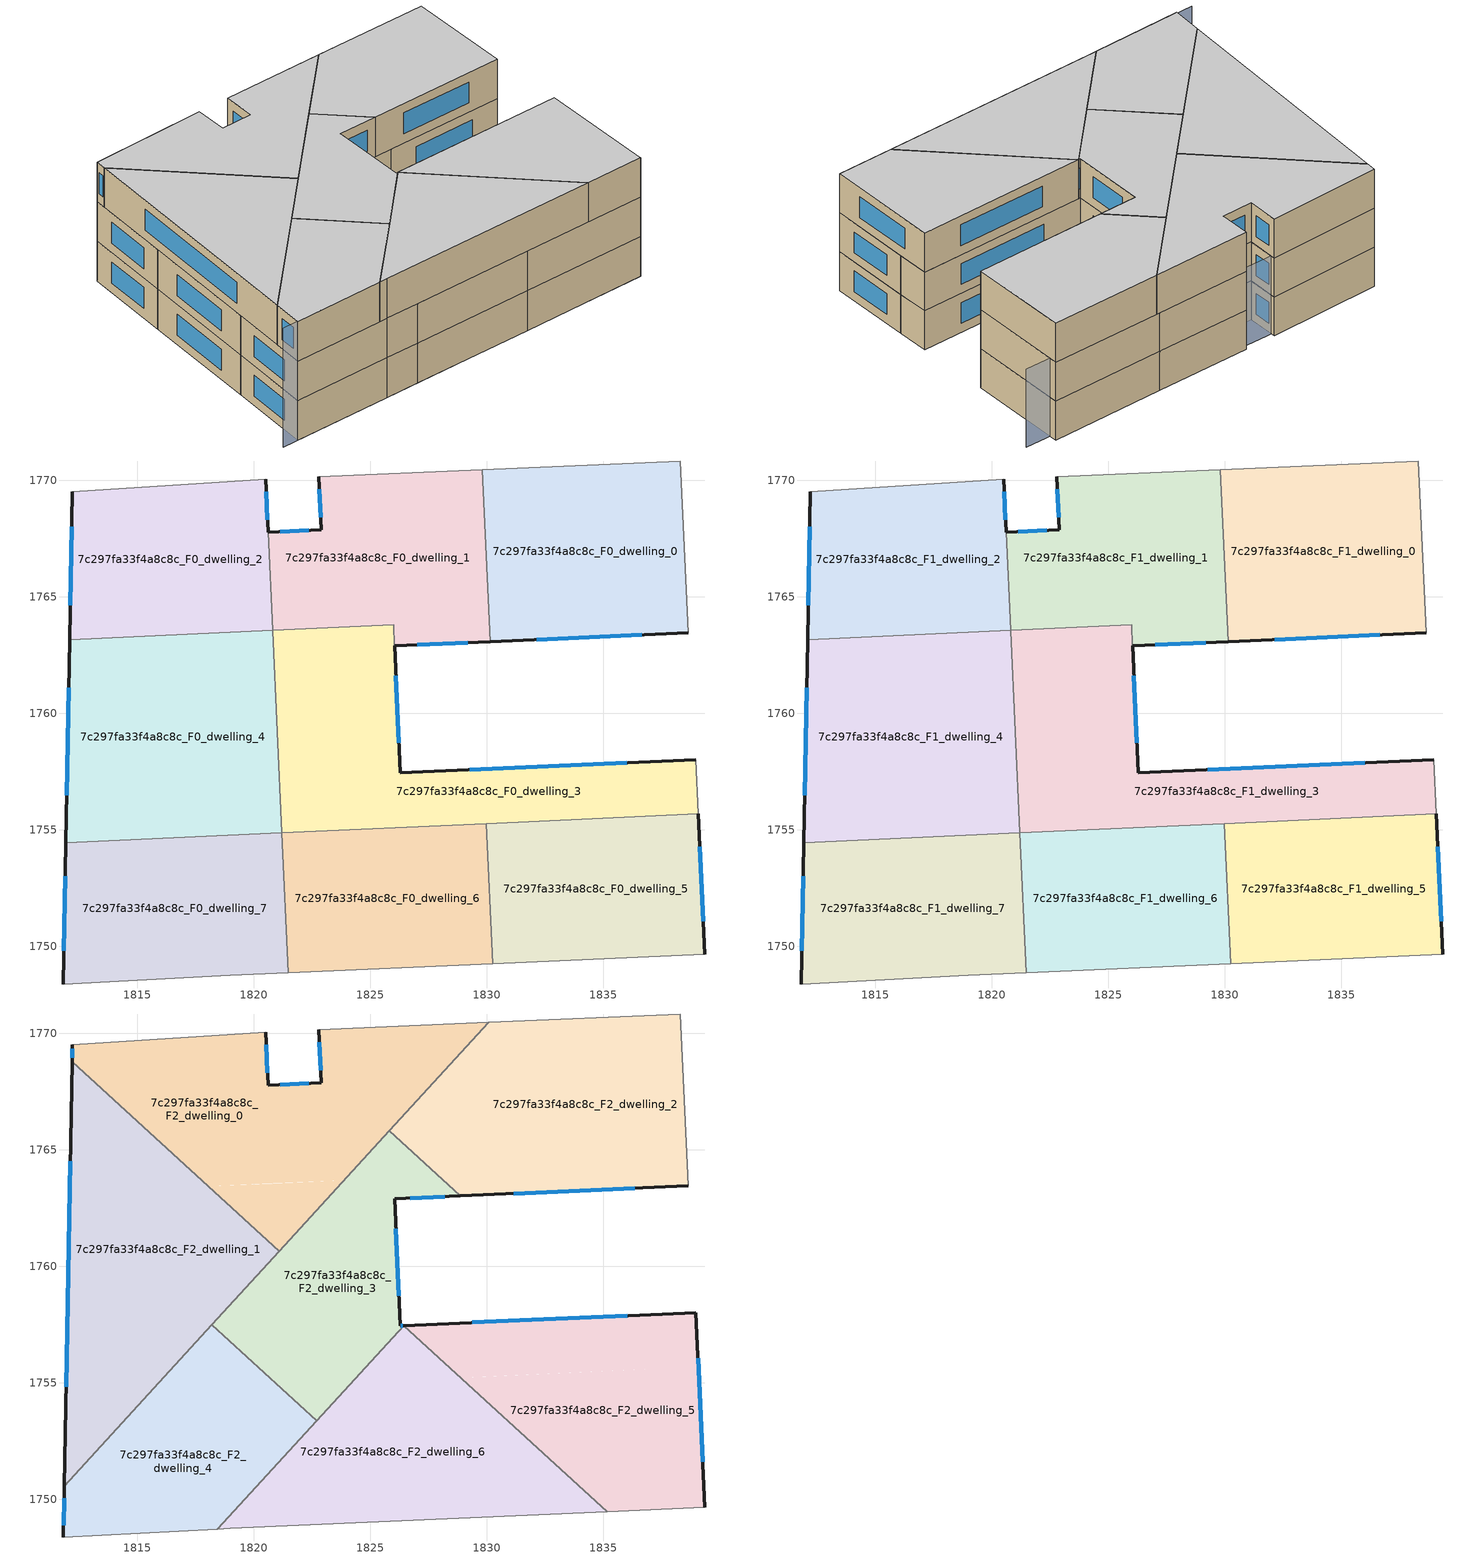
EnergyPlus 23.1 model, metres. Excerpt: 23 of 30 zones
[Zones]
7c297fa33f4a8c8c_F0_dwelling_0
 floor ground (EU_floor_Construction): 1838.31,1770.83 1838.64,1763.45 1830.15,1763.08 1829.81,1770.46 z0
 wall outside (EU_wall_Construction): 1830.15,1763.08 1838.64,1763.45 z0:3
 wall adiabatic (EU_wall_Construction): 1838.64,1763.45 1838.31,1770.83 1829.81,1770.46 z0:3
 wall to 7c297fa33f4a8c8c_F0_dwelling_1 (EU_wall_Construction): 1829.81,1770.46 1830.11,1764 / 1830.11,1763.99 1830.15,1763.08 z0:3
 window (EU_Window_Construction): 1832.15,1763.17 1836.65,1763.37 z0.7:2.3
7c297fa33f4a8c8c_F0_dwelling_1
 floor ground (EU_floor_Construction): 1829.81,1770.46 1830.11,1764 1830.15,1763.08 1826.04,1762.89 1826,1763.8 1820.8,1763.56 1820.61,1767.77 1822.89,1767.88 1822.78,1770.15 z0
 wall outside (EU_wall_Construction): 1822.78,1770.15 1822.89,1767.88 1820.61,1767.77 / 1826.04,1762.89 1830.15,1763.08 z0:3
 wall adiabatic (EU_wall_Construction): 1829.81,1770.46 1822.78,1770.15 z0:3
 wall to 7c297fa33f4a8c8c_F0_dwelling_3 (EU_wall_Construction): 1820.8,1763.56 1826,1763.8 1826.04,1762.9 z0:3
 wall to 7c297fa33f4a8c8c_F0_dwelling_2 (EU_wall_Construction): 1820.61,1767.77 1820.8,1763.56 z0:3
 window (EU_Window_Construction): 1822.35,1767.86 1821.14,1767.8 / 1822.81,1769.62 1822.86,1768.41 / 1827.01,1762.94 1829.18,1763.04 z0.7:2.3
7c297fa33f4a8c8c_F0_dwelling_2
 floor ground (EU_floor_Construction): 1820.51,1770.05 1820.8,1763.56 1812.09,1763.16 1812.21,1769.51 z0
 wall outside (EU_wall_Construction): 1812.21,1769.51 1812.09,1763.16 / 1820.61,1767.77 1820.51,1770.05 z0:3
 wall adiabatic (EU_wall_Construction): 1820.51,1770.05 1812.21,1769.51 z0:3
 wall to 7c297fa33f4a8c8c_F0_dwelling_4 (EU_wall_Construction): 1812.09,1763.16 1820.8,1763.56 z0:3
 window (EU_Window_Construction): 1812.18,1768.02 1812.12,1764.65 / 1820.59,1768.31 1820.53,1769.52 z0.7:2.3
7c297fa33f4a8c8c_F0_dwelling_3
 floor ground (EU_floor_Construction): 1838.98,1758.02 1839.08,1755.69 1821.21,1754.87 1820.8,1763.56 1826,1763.8 1826.04,1762.89 1826.28,1757.46 z0
 wall outside (EU_wall_Construction): 1838.98,1758.02 1826.28,1757.46 1826.04,1762.89 z0:3
 wall adiabatic (EU_wall_Construction): 1839.08,1755.69 1838.98,1758.02 z0:3
 wall to 7c297fa33f4a8c8c_F0_dwelling_5 (EU_wall_Construction): 1829.98,1755.27 1839.08,1755.69 z0:3
 wall to 7c297fa33f4a8c8c_F0_dwelling_4 (EU_wall_Construction): 1820.8,1763.56 1821.21,1754.87 z0:3
 wall to 7c297fa33f4a8c8c_F0_dwelling_6 (EU_wall_Construction): 1821.21,1754.87 1829.98,1755.27 z0:3
 window (EU_Window_Construction): 1826.23,1758.73 1826.1,1761.62 / 1836,1757.89 1829.26,1757.59 z0.7:2.3
7c297fa33f4a8c8c_F0_dwelling_4
 floor ground (EU_floor_Construction): 1820.8,1763.56 1821.21,1754.87 1811.93,1754.44 1812.09,1763.16 z0
 wall outside (EU_wall_Construction): 1812.09,1763.16 1811.93,1754.44 z0:3
 wall to 7c297fa33f4a8c8c_F0_dwelling_7 (EU_wall_Construction): 1811.93,1754.44 1821.21,1754.87 z0:3
 window (EU_Window_Construction): 1812.06,1761.11 1811.97,1756.48 z0.7:2.3
7c297fa33f4a8c8c_F0_dwelling_5
 floor ground (EU_floor_Construction): 1839.08,1755.69 1839.35,1749.66 1830.26,1749.25 1829.98,1755.27 z0
 wall outside (EU_wall_Construction): 1839.35,1749.66 1839.08,1755.69 z0:3
 wall adiabatic (EU_wall_Construction): 1830.26,1749.25 1839.35,1749.66 z0:3
 wall to 7c297fa33f4a8c8c_F0_dwelling_6 (EU_wall_Construction): 1829.98,1755.27 1830.26,1749.25 z0:3
 window (EU_Window_Construction): 1839.29,1751.08 1839.15,1754.28 z0.7:2.3
7c297fa33f4a8c8c_F0_dwelling_6
 floor ground (EU_floor_Construction): 1829.98,1755.27 1830.26,1749.25 1821.48,1748.86 1821.21,1754.87 z0
 wall adiabatic (EU_wall_Construction): 1821.48,1748.86 1830.26,1749.25 z0:3
 wall to 7c297fa33f4a8c8c_F0_dwelling_7 (EU_wall_Construction): 1821.21,1754.87 1821.48,1748.86 z0:3
7c297fa33f4a8c8c_F0_dwelling_7
 floor ground (EU_floor_Construction): 1821.21,1754.87 1821.48,1748.86 1818.99,1748.75 1811.82,1748.38 1811.93,1754.44 z0
 wall outside (EU_wall_Construction): 1811.93,1754.44 1811.82,1748.38 z0:3
 wall adiabatic (EU_wall_Construction): 1811.82,1748.38 1818.99,1748.75 1821.48,1748.86 z0:3
 window (EU_Window_Construction): 1811.91,1753.02 1811.85,1749.81 z0.7:2.3
7c297fa33f4a8c8c_F1_dwelling_0
 floor to 7c297fa33f4a8c8c_F0_dwelling_0 (EU_floor_Construction): 1838.31,1770.83 1838.64,1763.45 1830.15,1763.08 1829.81,1770.46 z3
 wall outside (EU_wall_Construction): 1830.15,1763.08 1838.64,1763.45 z3:6
 wall adiabatic (EU_wall_Construction): 1838.64,1763.45 1838.31,1770.83 1829.81,1770.46 z3:6
 wall to 7c297fa33f4a8c8c_F1_dwelling_1 (EU_wall_Construction): 1829.81,1770.46 1830.11,1764 / 1830.11,1763.99 1830.15,1763.08 z3:6
 window (EU_Window_Construction): 1832.15,1763.17 1836.65,1763.37 z3.7:5.3
7c297fa33f4a8c8c_F1_dwelling_1
 floor to 7c297fa33f4a8c8c_F0_dwelling_1 (EU_floor_Construction): 1829.81,1770.46 1830.15,1763.08 1826.04,1762.9 1826,1763.8 1820.8,1763.56 1820.61,1767.77 1822.89,1767.88 1822.78,1770.15 z3
 wall outside (EU_wall_Construction): 1822.78,1770.15 1822.89,1767.88 1820.61,1767.77 / 1826.04,1762.89 1830.15,1763.08 z3:6
 wall adiabatic (EU_wall_Construction): 1829.81,1770.46 1822.78,1770.15 z3:6
 wall to 7c297fa33f4a8c8c_F1_dwelling_3 (EU_wall_Construction): 1820.8,1763.56 1826,1763.8 1826.04,1762.9 z3:6
 wall to 7c297fa33f4a8c8c_F1_dwelling_2 (EU_wall_Construction): 1820.61,1767.77 1820.8,1763.56 z3:6
 window (EU_Window_Construction): 1822.35,1767.86 1821.14,1767.8 / 1822.81,1769.62 1822.86,1768.41 / 1827.01,1762.94 1829.18,1763.04 z3.7:5.3
7c297fa33f4a8c8c_F1_dwelling_2
 floor to 7c297fa33f4a8c8c_F0_dwelling_2 (EU_floor_Construction): 1820.51,1770.05 1820.8,1763.56 1812.09,1763.16 1812.21,1769.51 z3
 wall outside (EU_wall_Construction): 1812.21,1769.51 1812.09,1763.16 / 1820.61,1767.77 1820.51,1770.05 z3:6
 wall adiabatic (EU_wall_Construction): 1820.51,1770.05 1812.21,1769.51 z3:6
 wall to 7c297fa33f4a8c8c_F1_dwelling_4 (EU_wall_Construction): 1812.09,1763.16 1820.8,1763.56 z3:6
 window (EU_Window_Construction): 1812.18,1768.02 1812.12,1764.65 / 1820.59,1768.31 1820.53,1769.52 z3.7:5.3
7c297fa33f4a8c8c_F1_dwelling_3
 floor to 7c297fa33f4a8c8c_F0_dwelling_3 (EU_floor_Construction): 1838.98,1758.02 1839.08,1755.69 1821.21,1754.87 1820.8,1763.56 1826,1763.8 1826.04,1762.89 1826.28,1757.46 z3
 wall outside (EU_wall_Construction): 1838.98,1758.02 1826.28,1757.46 1826.04,1762.89 z3:6
 wall adiabatic (EU_wall_Construction): 1839.08,1755.69 1838.98,1758.02 z3:6
 wall to 7c297fa33f4a8c8c_F1_dwelling_5 (EU_wall_Construction): 1829.98,1755.27 1839.08,1755.69 z3:6
 wall to 7c297fa33f4a8c8c_F1_dwelling_4 (EU_wall_Construction): 1820.8,1763.56 1821.21,1754.87 z3:6
 wall to 7c297fa33f4a8c8c_F1_dwelling_6 (EU_wall_Construction): 1821.21,1754.87 1829.98,1755.27 z3:6
 window (EU_Window_Construction): 1826.23,1758.73 1826.1,1761.62 / 1836,1757.89 1829.26,1757.59 z3.7:5.3
 ceiling adiabatic (EU_roof_Construction): 1820.95,1760.49 1821.09,1760.65 1820.93,1760.8 z6
7c297fa33f4a8c8c_F1_dwelling_4
 floor to 7c297fa33f4a8c8c_F0_dwelling_4 (EU_floor_Construction): 1820.8,1763.56 1821.21,1754.87 1811.93,1754.44 1812.09,1763.16 z3
 wall outside (EU_wall_Construction): 1812.09,1763.16 1811.93,1754.44 z3:6
 wall to 7c297fa33f4a8c8c_F1_dwelling_7 (EU_wall_Construction): 1811.93,1754.44 1821.21,1754.87 z3:6
 window (EU_Window_Construction): 1812.06,1761.11 1811.97,1756.48 z3.7:5.3
7c297fa33f4a8c8c_F1_dwelling_5
 floor to 7c297fa33f4a8c8c_F0_dwelling_5 (EU_floor_Construction): 1839.08,1755.69 1839.35,1749.66 1830.26,1749.25 1829.98,1755.27 z3
 wall outside (EU_wall_Construction): 1839.35,1749.66 1839.08,1755.69 z3:6
 wall adiabatic (EU_wall_Construction): 1830.26,1749.25 1839.35,1749.66 z3:6
 wall to 7c297fa33f4a8c8c_F1_dwelling_6 (EU_wall_Construction): 1829.98,1755.27 1830.26,1749.25 z3:6
 window (EU_Window_Construction): 1839.29,1751.08 1839.15,1754.28 z3.7:5.3
7c297fa33f4a8c8c_F1_dwelling_6
 floor to 7c297fa33f4a8c8c_F0_dwelling_6 (EU_floor_Construction): 1829.98,1755.27 1830.26,1749.25 1821.48,1748.86 1821.21,1754.87 z3
 wall adiabatic (EU_wall_Construction): 1821.48,1748.86 1830.26,1749.25 z3:6
 wall to 7c297fa33f4a8c8c_F1_dwelling_7 (EU_wall_Construction): 1821.21,1754.87 1821.48,1748.86 z3:6
 ceiling adiabatic (EU_roof_Construction): 1821.34,1751.9 1824.18,1755 1821.21,1754.87 z6
7c297fa33f4a8c8c_F1_dwelling_7
 floor to 7c297fa33f4a8c8c_F0_dwelling_7 (EU_floor_Construction): 1821.21,1754.87 1821.48,1748.86 1818.99,1748.75 1811.82,1748.38 1811.93,1754.44 z3
 wall outside (EU_wall_Construction): 1811.93,1754.44 1811.82,1748.38 z3:6
 wall adiabatic (EU_wall_Construction): 1811.82,1748.38 1818.99,1748.75 1821.48,1748.86 z3:6
 window (EU_Window_Construction): 1811.91,1753.02 1811.85,1749.81 z3.7:5.3
7c297fa33f4a8c8c_F2_dwelling_0
 floor to 7c297fa33f4a8c8c_F1_dwelling_2 (EU_floor_Construction): 1820.51,1770.05 1820.8,1763.56 1818.05,1763.43 1812.2,1768.78 1812.21,1769.51 z6
 floor to 7c297fa33f4a8c8c_F1_dwelling_1 (EU_floor_Construction): 1829.81,1770.46 1829.83,1770.19 1823.89,1763.7 1820.8,1763.56 1820.61,1767.77 1822.89,1767.88 1822.78,1770.15 z6
 floor to 7c297fa33f4a8c8c_F1_dwelling_3 (EU_floor_Construction): 1823.88,1763.7 1821.09,1760.65 1820.93,1760.8 1820.8,1763.56 z6
 floor to 7c297fa33f4a8c8c_F1_dwelling_0 (EU_floor_Construction): 1830.08,1770.47 1829.83,1770.19 1829.81,1770.46 z6
 floor to 7c297fa33f4a8c8c_F1_dwelling_4 (EU_floor_Construction): 1820.8,1763.56 1820.93,1760.8 1818.05,1763.43 z6
 wall outside (EU_wall_Construction): 1812.21,1769.51 1812.2,1768.78 / 1822.78,1770.15 1822.89,1767.88 1820.61,1767.77 1820.51,1770.05 z6:9
 wall adiabatic (EU_wall_Construction): 1830.08,1770.47 1822.78,1770.15 / 1820.51,1770.05 1812.21,1769.51 z6:9
 wall to 7c297fa33f4a8c8c_F2_dwelling_1 (EU_wall_Construction): 1812.2,1768.78 1821.09,1760.65 z6:9
 wall to 7c297fa33f4a8c8c_F2_dwelling_3 (EU_wall_Construction): 1821.09,1760.65 1825.82,1765.81 z6:9
 wall to 7c297fa33f4a8c8c_F2_dwelling_2 (EU_wall_Construction): 1825.82,1765.81 1830.08,1770.47 z6:9
 window (EU_Window_Construction): 1812.21,1769.34 1812.2,1768.95 / 1820.58,1768.31 1820.53,1769.52 / 1822.35,1767.86 1821.14,1767.8 / 1822.81,1769.62 1822.86,1768.41 z6.7:8.3
 ceiling to 7c297fa33f4a8c8c_F3_dwelling_0 (EU_floor_Construction): 1821.09,1760.65 1830.08,1770.47 1822.78,1770.15 1822.89,1767.88 1820.61,1767.77 1820.51,1770.05 1812.21,1769.51 1812.2,1768.78 z9
7c297fa33f4a8c8c_F2_dwelling_1
 floor to 7c297fa33f4a8c8c_F1_dwelling_4 (EU_floor_Construction): 1820.93,1760.8 1820.95,1760.49 1815.57,1754.61 1811.93,1754.44 1812.1,1763.16 1818.05,1763.43 z6
 floor adiabatic (EU_floor_Construction): 1821.09,1760.65 1820.95,1760.49 1820.93,1760.8 z6
 floor to 7c297fa33f4a8c8c_F1_dwelling_2 (EU_floor_Construction): 1818.05,1763.43 1812.1,1763.16 1812.2,1768.78 z6
 floor to 7c297fa33f4a8c8c_F1_dwelling_7 (EU_floor_Construction): 1815.57,1754.61 1811.86,1750.56 1811.93,1754.44 z6
 wall outside (EU_wall_Construction): 1812.2,1768.78 1811.86,1750.56 z6:9
 wall to 7c297fa33f4a8c8c_F2_dwelling_4 (EU_wall_Construction): 1811.86,1750.56 1818.2,1757.49 z6:9
 wall to 7c297fa33f4a8c8c_F2_dwelling_3 (EU_wall_Construction): 1818.2,1757.49 1821.09,1760.65 z6:9
 window (EU_Window_Construction): 1812.12,1764.5 1811.94,1754.84 z6.7:8.3
 ceiling to 7c297fa33f4a8c8c_F3_dwelling_1 (EU_floor_Construction): 1811.86,1750.56 1821.09,1760.65 1812.2,1768.78 z9
7c297fa33f4a8c8c_F2_dwelling_2
 floor to 7c297fa33f4a8c8c_F1_dwelling_0 (EU_floor_Construction): 1838.31,1770.83 1838.64,1763.45 1830.15,1763.08 1829.83,1770.19 1830.08,1770.47 z6
 floor to 7c297fa33f4a8c8c_F1_dwelling_1 (EU_floor_Construction): 1829.83,1770.19 1830.15,1763.08 1828.87,1763.02 1825.82,1765.81 z6
 wall outside (EU_wall_Construction): 1828.87,1763.02 1838.64,1763.45 z6:9
 wall adiabatic (EU_wall_Construction): 1838.64,1763.45 1838.31,1770.83 1830.08,1770.47 z6:9
 wall to 7c297fa33f4a8c8c_F2_dwelling_3 (EU_wall_Construction): 1825.82,1765.81 1828.87,1763.02 z6:9
 window (EU_Window_Construction): 1831.16,1763.12 1836.34,1763.35 z6.7:8.3
 ceiling to 7c297fa33f4a8c8c_F3_dwelling_2 (EU_floor_Construction): 1838.64,1763.45 1838.31,1770.83 1830.08,1770.47 1825.82,1765.81 1828.87,1763.02 z9
7c297fa33f4a8c8c_F2_dwelling_3
 floor to 7c297fa33f4a8c8c_F1_dwelling_1 (EU_floor_Construction): 1828.87,1763.02 1826.04,1762.9 1826,1763.8 1823.89,1763.7 1825.82,1765.81 z6
 floor to 7c297fa33f4a8c8c_F1_dwelling_3 (EU_floor_Construction): 1826,1763.8 1826.04,1762.89 1826.28,1757.46 1826.43,1757.46 1824.18,1755 1821.21,1754.87 1820.95,1760.49 1823.88,1763.7 z6
 floor to 7c297fa33f4a8c8c_F1_dwelling_4 (EU_floor_Construction): 1820.95,1760.49 1821.21,1754.87 1821.07,1754.86 1818.2,1757.49 z6
 floor adiabatic (EU_floor_Construction): 1824.18,1755 1822.69,1753.38 1821.21,1754.73 1821.21,1754.87 z6
 wall outside (EU_wall_Construction): 1826.43,1757.46 1826.28,1757.46 1826.04,1762.9 1828.87,1763.02 z6:9
 wall to 7c297fa33f4a8c8c_F2_dwelling_4 (EU_wall_Construction): 1818.2,1757.49 1822.69,1753.38 z6:9
 wall to 7c297fa33f4a8c8c_F2_dwelling_6 (EU_wall_Construction): 1822.69,1753.38 1826.43,1757.46 z6:9
 window (EU_Window_Construction): 1826.7,1762.93 1828.2,1762.99 / 1826.23,1758.73 1826.1,1761.62 / 1826.39,1757.46 1826.32,1757.46 z6.7:8.3
 ceiling to 7c297fa33f4a8c8c_F3_dwelling_3 (EU_floor_Construction): 1826.43,1757.46 1826.28,1757.46 1826.04,1762.9 1828.87,1763.02 1825.82,1765.81 1818.2,1757.49 1822.69,1753.38 z9
7c297fa33f4a8c8c_F2_dwelling_4
 floor to 7c297fa33f4a8c8c_F1_dwelling_7 (EU_floor_Construction): 1821.21,1754.73 1821.34,1751.9 1818.43,1748.72 1811.82,1748.38 1811.86,1750.56 1815.57,1754.61 1821.07,1754.86 z6
 floor adiabatic (EU_floor_Construction): 1822.69,1753.38 1821.34,1751.9 1821.21,1754.73 z6
 floor to 7c297fa33f4a8c8c_F1_dwelling_4 (EU_floor_Construction): 1821.07,1754.86 1815.57,1754.61 1818.2,1757.49 z6
 wall outside (EU_wall_Construction): 1811.86,1750.56 1811.82,1748.38 z6:9
 wall adiabatic (EU_wall_Construction): 1811.82,1748.38 1818.43,1748.72 z6:9
 wall to 7c297fa33f4a8c8c_F2_dwelling_6 (EU_wall_Construction): 1818.43,1748.72 1822.69,1753.38 z6:9
 window (EU_Window_Construction): 1811.85,1750.05 1811.83,1748.89 z6.7:8.3
 ceiling to 7c297fa33f4a8c8c_F3_dwelling_4 (EU_floor_Construction): 1818.43,1748.72 1822.69,1753.38 1818.2,1757.49 1811.86,1750.56 1811.82,1748.38 z9
7c297fa33f4a8c8c_F2_dwelling_5
 floor to 7c297fa33f4a8c8c_F1_dwelling_3 (EU_floor_Construction): 1838.98,1758.02 1839.08,1755.69 1828.88,1755.22 1826.43,1757.46 z6
 floor to 7c297fa33f4a8c8c_F1_dwelling_5 (EU_floor_Construction): 1839.08,1755.69 1839.35,1749.66 1835.16,1749.47 1830.03,1754.17 1829.98,1755.27 z6
 floor to 7c297fa33f4a8c8c_F1_dwelling_6 (EU_floor_Construction): 1829.98,1755.27 1830.03,1754.17 1828.88,1755.22 z6
 wall outside (EU_wall_Construction): 1839.35,1749.66 1838.98,1758.02 1826.43,1757.46 z6:9
 wall adiabatic (EU_wall_Construction): 1835.16,1749.47 1839.35,1749.66 z6:9
 wall to 7c297fa33f4a8c8c_F2_dwelling_6 (EU_wall_Construction): 1826.43,1757.46 1835.16,1749.47 z6:9
 window (EU_Window_Construction): 1836.03,1757.89 1829.38,1757.59 / 1839.26,1751.62 1839.07,1756.06 z6.7:8.3
 ceiling to 7c297fa33f4a8c8c_F3_dwelling_5 (EU_floor_Construction): 1839.35,1749.66 1838.98,1758.02 1826.43,1757.46 1835.16,1749.47 z9
7c297fa33f4a8c8c_F2_dwelling_6
 floor to 7c297fa33f4a8c8c_F1_dwelling_6 (EU_floor_Construction): 1830.03,1754.17 1830.26,1749.25 1821.48,1748.86 1821.34,1751.9 1824.18,1755 1828.88,1755.22 z6
 floor to 7c297fa33f4a8c8c_F1_dwelling_7 (EU_floor_Construction): 1821.34,1751.9 1821.48,1748.86 1818.99,1748.75 1818.43,1748.72 z6
 floor to 7c297fa33f4a8c8c_F1_dwelling_5 (EU_floor_Construction): 1835.16,1749.47 1830.26,1749.25 1830.03,1754.17 z6
 floor to 7c297fa33f4a8c8c_F1_dwelling_3 (EU_floor_Construction): 1828.88,1755.22 1824.18,1755 1826.43,1757.46 z6
 wall adiabatic (EU_wall_Construction): 1818.43,1748.72 1818.99,1748.75 1835.16,1749.47 z6:9
 ceiling to 7c297fa33f4a8c8c_F3_dwelling_6 (EU_floor_Construction): 1835.16,1749.47 1826.43,1757.46 1818.43,1748.72 1818.99,1748.75 z9
shading: 1810.67,1748.38 1839.35,1749.66 z0:9; 1840.25,1770.31 1812.21,1769.51 z0:6
[Building]
EU S2 Campaign: North Axis=0; Terrain=City; Solar Distribution=FullExterior
[Site:Location]
Budapest.Ferenc.Liszt.Intl.AP: Latitude=47.437; Longitude=19.256; Time Zone=1; Elevation=185
[SizingPeriod:WeatherFileDays]
AnnualSizingPeriod: Begin Month=1; Begin Day of Month=1; End Month=12; End Day of Month=31; Day of Week for Start Day=Monday; Use Weather File Daylight Saving Period=No; Use Weather File Rain and Snow Indicators=No
[MATERIAL]
EU_InternalMass_Material: Roughness=MediumRough; Thickness=0.1; Conductivity=1; Density=1800; Specific Heat=900; Thermal Absorptance=0.9; Solar Absorptance=0.7; Visible Absorptance=0.7
[MATERIAL:NOMASS] Roughness=MediumRough; Thermal Absorptance=0.9; Solar Absorptance=0.7; Visible Absorptance=0.7
Name | Thermal Resistance
EU_wall_NoMass | 0.832559
EU_roof_NoMass | 1.39638
EU_floor_NoMass | 0.872794
[WINDOWMATERIAL:SIMPLEGLAZINGSYSTEM]
EU_Window_SimpleGlazing: UFactor=2.79869; Solar Heat Gain Coefficient=0.75; Visible Transmittance=0.75
[CONSTRUCTION]
EU_wall_Construction: EU_wall_NoMass
EU_roof_Construction: EU_roof_NoMass
EU_floor_Construction: EU_floor_NoMass
EU_Window_Construction: EU_Window_SimpleGlazing
EU_InternalMass_Construction: EU_InternalMass_Material
[ZONE] Type=1; Multiplier=1; Ceiling Height=autocalculate; Floor Area=autocalculate; Part of Total Floor Area=Yes
Name | Volume
7c297fa33f4a8c8c_F0_dwelling_0; 7c297fa33f4a8c8c_F1_dwelling_0 | 188.357
7c297fa33f4a8c8c_F2_dwelling_0 | 247.267
7c297fa33f4a8c8c_F0_dwelling_1 | 177.049
7c297fa33f4a8c8c_F1_dwelling_1 | 176.969
7c297fa33f4a8c8c_F2_dwelling_1 | 247.253
7c297fa33f4a8c8c_F0_dwelling_2; 7c297fa33f4a8c8c_F1_dwelling_2 | 163.958
7c297fa33f4a8c8c_F2_dwelling_2 | 238.798
7c297fa33f4a8c8c_F0_dwelling_3; 7c297fa33f4a8c8c_F1_dwelling_3 | 224.789
7c297fa33f4a8c8c_F2_dwelling_3; 7c297fa33f4a8c8c_F2_dwelling_4 | 164.86
7c297fa33f4a8c8c_F0_dwelling_4; 7c297fa33f4a8c8c_F1_dwelling_4 | 234.993
7c297fa33f4a8c8c_F0_dwelling_5; 7c297fa33f4a8c8c_F1_dwelling_5 | 164.84
7c297fa33f4a8c8c_F2_dwelling_5 | 210.288
7c297fa33f4a8c8c_F0_dwelling_6; 7c297fa33f4a8c8c_F1_dwelling_6 | 158.577
7c297fa33f4a8c8c_F2_dwelling_6 | 210.26
7c297fa33f4a8c8c_F0_dwelling_7; 7c297fa33f4a8c8c_F1_dwelling_7 | 171.123
[INTERNALMASS] Construction=EU_InternalMass_Construction
Name | Zone or ZoneList | Surface Area
7c297fa33f4a8c8c_F0_dwelling_0_EU_InternalMass | 7c297fa33f4a8c8c_F0_dwelling_0 | 62.7869
7c297fa33f4a8c8c_F0_dwelling_1_EU_InternalMass | 7c297fa33f4a8c8c_F0_dwelling_1 | 59.0226
7c297fa33f4a8c8c_F0_dwelling_2_EU_InternalMass | 7c297fa33f4a8c8c_F0_dwelling_2 | 54.645
7c297fa33f4a8c8c_F0_dwelling_3_EU_InternalMass | 7c297fa33f4a8c8c_F0_dwelling_3 | 74.9282
7c297fa33f4a8c8c_F0_dwelling_4_EU_InternalMass | 7c297fa33f4a8c8c_F0_dwelling_4 | 78.3307
7c297fa33f4a8c8c_F0_dwelling_5_EU_InternalMass | 7c297fa33f4a8c8c_F0_dwelling_5 | 54.9468
7c297fa33f4a8c8c_F0_dwelling_6_EU_InternalMass | 7c297fa33f4a8c8c_F0_dwelling_6 | 52.8589
7c297fa33f4a8c8c_F0_dwelling_7_EU_InternalMass | 7c297fa33f4a8c8c_F0_dwelling_7 | 57.0412
7c297fa33f4a8c8c_F1_dwelling_0_EU_InternalMass | 7c297fa33f4a8c8c_F1_dwelling_0 | 62.7869
7c297fa33f4a8c8c_F1_dwelling_1_EU_InternalMass | 7c297fa33f4a8c8c_F1_dwelling_1 | 59.0226
7c297fa33f4a8c8c_F1_dwelling_2_EU_InternalMass | 7c297fa33f4a8c8c_F1_dwelling_2 | 54.645
7c297fa33f4a8c8c_F1_dwelling_3_EU_InternalMass | 7c297fa33f4a8c8c_F1_dwelling_3 | 74.9282
7c297fa33f4a8c8c_F1_dwelling_4_EU_InternalMass | 7c297fa33f4a8c8c_F1_dwelling_4 | 78.3307
7c297fa33f4a8c8c_F1_dwelling_5_EU_InternalMass | 7c297fa33f4a8c8c_F1_dwelling_5 | 54.9468
7c297fa33f4a8c8c_F1_dwelling_6_EU_InternalMass | 7c297fa33f4a8c8c_F1_dwelling_6 | 52.8589
7c297fa33f4a8c8c_F1_dwelling_7_EU_InternalMass | 7c297fa33f4a8c8c_F1_dwelling_7 | 57.0412
7c297fa33f4a8c8c_F2_dwelling_0_EU_InternalMass | 7c297fa33f4a8c8c_F2_dwelling_0 | 82.4221
7c297fa33f4a8c8c_F2_dwelling_1_EU_InternalMass | 7c297fa33f4a8c8c_F2_dwelling_1 | 82.4179
7c297fa33f4a8c8c_F2_dwelling_2_EU_InternalMass | 7c297fa33f4a8c8c_F2_dwelling_2 | 79.6012
7c297fa33f4a8c8c_F2_dwelling_3_EU_InternalMass | 7c297fa33f4a8c8c_F2_dwelling_3 | 54.9533
7c297fa33f4a8c8c_F2_dwelling_4_EU_InternalMass | 7c297fa33f4a8c8c_F2_dwelling_4 | 54.9536
7c297fa33f4a8c8c_F2_dwelling_5_EU_InternalMass | 7c297fa33f4a8c8c_F2_dwelling_5 | 70.0962
7c297fa33f4a8c8c_F2_dwelling_6_EU_InternalMass | 7c297fa33f4a8c8c_F2_dwelling_6 | 70.1001
[OTHEREQUIPMENT] Fuel Type=Electricity; Design Level Calculation Method=Watts/Area; Power per Zone Floor Area=1; Fraction Latent=0; Fraction Radiant=0; Fraction Lost=0; Carbon Dioxide Generation Rate=0; EndUse Subcategory=EU_Step8_InternalGains
Name | Zone or ZoneList or Space or SpaceList | Schedule
EU_Step8_InternalGain_7c297fa33f4a8c8c_F0_dwelling_0_f000 | 7c297fa33f4a8c8c_F0_dwelling_0 | EU_Step8_GainSchedule_7c297fa33f4a8c8c_F0_dwelling_0_f000
EU_Step8_InternalGain_7c297fa33f4a8c8c_F0_dwelling_1_f000 | 7c297fa33f4a8c8c_F0_dwelling_1 | EU_Step8_GainSchedule_7c297fa33f4a8c8c_F0_dwelling_1_f000
EU_Step8_InternalGain_7c297fa33f4a8c8c_F0_dwelling_2_f000 | 7c297fa33f4a8c8c_F0_dwelling_2 | EU_Step8_GainSchedule_7c297fa33f4a8c8c_F0_dwelling_2_f000
EU_Step8_InternalGain_7c297fa33f4a8c8c_F0_dwelling_3_f000 | 7c297fa33f4a8c8c_F0_dwelling_3 | EU_Step8_GainSchedule_7c297fa33f4a8c8c_F0_dwelling_3_f000
EU_Step8_InternalGain_7c297fa33f4a8c8c_F0_dwelling_4_f000 | 7c297fa33f4a8c8c_F0_dwelling_4 | EU_Step8_GainSchedule_7c297fa33f4a8c8c_F0_dwelling_4_f000
EU_Step8_InternalGain_7c297fa33f4a8c8c_F0_dwelling_5_f000 | 7c297fa33f4a8c8c_F0_dwelling_5 | EU_Step8_GainSchedule_7c297fa33f4a8c8c_F0_dwelling_5_f000
EU_Step8_InternalGain_7c297fa33f4a8c8c_F0_dwelling_6_f000 | 7c297fa33f4a8c8c_F0_dwelling_6 | EU_Step8_GainSchedule_7c297fa33f4a8c8c_F0_dwelling_6_f000
EU_Step8_InternalGain_7c297fa33f4a8c8c_F0_dwelling_7_f000 | 7c297fa33f4a8c8c_F0_dwelling_7 | EU_Step8_GainSchedule_7c297fa33f4a8c8c_F0_dwelling_7_f000
EU_Step8_InternalGain_7c297fa33f4a8c8c_F1_dwelling_0_f000 | 7c297fa33f4a8c8c_F1_dwelling_0 | EU_Step8_GainSchedule_7c297fa33f4a8c8c_F1_dwelling_0_f000
EU_Step8_InternalGain_7c297fa33f4a8c8c_F1_dwelling_1_f000 | 7c297fa33f4a8c8c_F1_dwelling_1 | EU_Step8_GainSchedule_7c297fa33f4a8c8c_F1_dwelling_1_f000
EU_Step8_InternalGain_7c297fa33f4a8c8c_F1_dwelling_2_f000 | 7c297fa33f4a8c8c_F1_dwelling_2 | EU_Step8_GainSchedule_7c297fa33f4a8c8c_F1_dwelling_2_f000
EU_Step8_InternalGain_7c297fa33f4a8c8c_F1_dwelling_3_f000 | 7c297fa33f4a8c8c_F1_dwelling_3 | EU_Step8_GainSchedule_7c297fa33f4a8c8c_F1_dwelling_3_f000
EU_Step8_InternalGain_7c297fa33f4a8c8c_F1_dwelling_4_f000 | 7c297fa33f4a8c8c_F1_dwelling_4 | EU_Step8_GainSchedule_7c297fa33f4a8c8c_F1_dwelling_4_f000
EU_Step8_InternalGain_7c297fa33f4a8c8c_F1_dwelling_5_f000 | 7c297fa33f4a8c8c_F1_dwelling_5 | EU_Step8_GainSchedule_7c297fa33f4a8c8c_F1_dwelling_5_f000
EU_Step8_InternalGain_7c297fa33f4a8c8c_F1_dwelling_6_f000 | 7c297fa33f4a8c8c_F1_dwelling_6 | EU_Step8_GainSchedule_7c297fa33f4a8c8c_F1_dwelling_6_f000
EU_Step8_InternalGain_7c297fa33f4a8c8c_F1_dwelling_7_f000 | 7c297fa33f4a8c8c_F1_dwelling_7 | EU_Step8_GainSchedule_7c297fa33f4a8c8c_F1_dwelling_7_f000
EU_Step8_InternalGain_7c297fa33f4a8c8c_F2_dwelling_0_f000 | 7c297fa33f4a8c8c_F2_dwelling_0 | EU_Step8_GainSchedule_7c297fa33f4a8c8c_F2_dwelling_0_f000
EU_Step8_InternalGain_7c297fa33f4a8c8c_F2_dwelling_1_f000 | 7c297fa33f4a8c8c_F2_dwelling_1 | EU_Step8_GainSchedule_7c297fa33f4a8c8c_F2_dwelling_1_f000
EU_Step8_InternalGain_7c297fa33f4a8c8c_F2_dwelling_2_f000 | 7c297fa33f4a8c8c_F2_dwelling_2 | EU_Step8_GainSchedule_7c297fa33f4a8c8c_F2_dwelling_2_f000
EU_Step8_InternalGain_7c297fa33f4a8c8c_F2_dwelling_3_f000 | 7c297fa33f4a8c8c_F2_dwelling_3 | EU_Step8_GainSchedule_7c297fa33f4a8c8c_F2_dwelling_3_f000
EU_Step8_InternalGain_7c297fa33f4a8c8c_F2_dwelling_4_f000 | 7c297fa33f4a8c8c_F2_dwelling_4 | EU_Step8_GainSchedule_7c297fa33f4a8c8c_F2_dwelling_4_f000
EU_Step8_InternalGain_7c297fa33f4a8c8c_F2_dwelling_5_f000 | 7c297fa33f4a8c8c_F2_dwelling_5 | EU_Step8_GainSchedule_7c297fa33f4a8c8c_F2_dwelling_5_f000
EU_Step8_InternalGain_7c297fa33f4a8c8c_F2_dwelling_6_f000 | 7c297fa33f4a8c8c_F2_dwelling_6 | EU_Step8_GainSchedule_7c297fa33f4a8c8c_F2_dwelling_6_f000
[ZONEVENTILATION:DESIGNFLOWRATE] Schedule=EU_AlwaysOn; Design Flow Rate Calculation Method=AirChanges/Hour; Air Changes per Hour=0.475469; Ventilation Type=Natural; Fan Pressure Rise=0; Fan Total Efficiency=1; Constant Term Coefficient=1; Temperature Term Coefficient=0; Velocity Term Coefficient=0; Velocity Squared Term Coefficient=0; Minimum Indoor Temperature=-100; Maximum Indoor Temperature=100; Delta Temperature=-100; Minimum Outdoor Temperature=-100; Maximum Outdoor Temperature=100; Maximum Wind Speed=40
Name | Zone or ZoneList or Space or SpaceList
EU_ConstantAir_7c297fa33f4a8c8c_F0_dwelling_0 | 7c297fa33f4a8c8c_F0_dwelling_0
EU_ConstantAir_7c297fa33f4a8c8c_F0_dwelling_1 | 7c297fa33f4a8c8c_F0_dwelling_1
EU_ConstantAir_7c297fa33f4a8c8c_F0_dwelling_2 | 7c297fa33f4a8c8c_F0_dwelling_2
EU_ConstantAir_7c297fa33f4a8c8c_F0_dwelling_3 | 7c297fa33f4a8c8c_F0_dwelling_3
EU_ConstantAir_7c297fa33f4a8c8c_F0_dwelling_4 | 7c297fa33f4a8c8c_F0_dwelling_4
EU_ConstantAir_7c297fa33f4a8c8c_F0_dwelling_5 | 7c297fa33f4a8c8c_F0_dwelling_5
EU_ConstantAir_7c297fa33f4a8c8c_F0_dwelling_6 | 7c297fa33f4a8c8c_F0_dwelling_6
EU_ConstantAir_7c297fa33f4a8c8c_F0_dwelling_7 | 7c297fa33f4a8c8c_F0_dwelling_7
EU_ConstantAir_7c297fa33f4a8c8c_F1_dwelling_0 | 7c297fa33f4a8c8c_F1_dwelling_0
EU_ConstantAir_7c297fa33f4a8c8c_F1_dwelling_1 | 7c297fa33f4a8c8c_F1_dwelling_1
EU_ConstantAir_7c297fa33f4a8c8c_F1_dwelling_2 | 7c297fa33f4a8c8c_F1_dwelling_2
EU_ConstantAir_7c297fa33f4a8c8c_F1_dwelling_3 | 7c297fa33f4a8c8c_F1_dwelling_3
EU_ConstantAir_7c297fa33f4a8c8c_F1_dwelling_4 | 7c297fa33f4a8c8c_F1_dwelling_4
EU_ConstantAir_7c297fa33f4a8c8c_F1_dwelling_5 | 7c297fa33f4a8c8c_F1_dwelling_5
EU_ConstantAir_7c297fa33f4a8c8c_F1_dwelling_6 | 7c297fa33f4a8c8c_F1_dwelling_6
EU_ConstantAir_7c297fa33f4a8c8c_F1_dwelling_7 | 7c297fa33f4a8c8c_F1_dwelling_7
EU_ConstantAir_7c297fa33f4a8c8c_F2_dwelling_0 | 7c297fa33f4a8c8c_F2_dwelling_0
EU_ConstantAir_7c297fa33f4a8c8c_F2_dwelling_1 | 7c297fa33f4a8c8c_F2_dwelling_1
EU_ConstantAir_7c297fa33f4a8c8c_F2_dwelling_2 | 7c297fa33f4a8c8c_F2_dwelling_2
EU_ConstantAir_7c297fa33f4a8c8c_F2_dwelling_3 | 7c297fa33f4a8c8c_F2_dwelling_3
EU_ConstantAir_7c297fa33f4a8c8c_F2_dwelling_4 | 7c297fa33f4a8c8c_F2_dwelling_4
EU_ConstantAir_7c297fa33f4a8c8c_F2_dwelling_5 | 7c297fa33f4a8c8c_F2_dwelling_5
EU_ConstantAir_7c297fa33f4a8c8c_F2_dwelling_6 | 7c297fa33f4a8c8c_F2_dwelling_6
[HVACTEMPLATE:THERMOSTAT] Constant Heating Setpoint=20; Constant Cooling Setpoint=50
EU_HeatOnly_7c297fa33f4a8c8c_F0_dwelling_0; EU_HeatOnly_7c297fa33f4a8c8c_F0_dwelling_1; EU_HeatOnly_7c297fa33f4a8c8c_F0_dwelling_2; EU_HeatOnly_7c297fa33f4a8c8c_F0_dwelling_3; EU_HeatOnly_7c297fa33f4a8c8c_F0_dwelling_4; EU_HeatOnly_7c297fa33f4a8c8c_F0_dwelling_5; EU_HeatOnly_7c297fa33f4a8c8c_F0_dwelling_6; EU_HeatOnly_7c297fa33f4a8c8c_F0_dwelling_7; EU_HeatOnly_7c297fa33f4a8c8c_F1_dwelling_0; EU_HeatOnly_7c297fa33f4a8c8c_F1_dwelling_1; EU_HeatOnly_7c297fa33f4a8c8c_F1_dwelling_2; EU_HeatOnly_7c297fa33f4a8c8c_F1_dwelling_3; EU_HeatOnly_7c297fa33f4a8c8c_F1_dwelling_4; EU_HeatOnly_7c297fa33f4a8c8c_F1_dwelling_5; EU_HeatOnly_7c297fa33f4a8c8c_F1_dwelling_6; EU_HeatOnly_7c297fa33f4a8c8c_F1_dwelling_7; EU_HeatOnly_7c297fa33f4a8c8c_F2_dwelling_0; EU_HeatOnly_7c297fa33f4a8c8c_F2_dwelling_1; EU_HeatOnly_7c297fa33f4a8c8c_F2_dwelling_2; EU_HeatOnly_7c297fa33f4a8c8c_F2_dwelling_3; EU_HeatOnly_7c297fa33f4a8c8c_F2_dwelling_4; EU_HeatOnly_7c297fa33f4a8c8c_F2_dwelling_5; EU_HeatOnly_7c297fa33f4a8c8c_F2_dwelling_6; EU_HeatOnly_7c297fa33f4a8c8c_F3_dwelling_0; EU_HeatOnly_7c297fa33f4a8c8c_F3_dwelling_1; EU_HeatOnly_7c297fa33f4a8c8c_F3_dwelling_2; EU_HeatOnly_7c297fa33f4a8c8c_F3_dwelling_3; EU_HeatOnly_7c297fa33f4a8c8c_F3_dwelling_4; EU_HeatOnly_7c297fa33f4a8c8c_F3_dwelling_5; EU_HeatOnly_7c297fa33f4a8c8c_F3_dwelling_6
[HVACTEMPLATE:ZONE:IDEALLOADSAIRSYSTEM] System Availability Schedule=EU_AlwaysOn; Maximum Heating Supply Air Temperature=50; Minimum Cooling Supply Air Temperature=13; Maximum Heating Supply Air Humidity Ratio=0.0156; Minimum Cooling Supply Air Humidity Ratio=0.0077; Heating Limit=NoLimit; Cooling Limit=NoLimit; Heating Availability Schedule=EU_AlwaysOn; Cooling Availability Schedule=EU_CoolingOff; Dehumidification Control Type=ConstantSensibleHeatRatio; Cooling Sensible Heat Ratio=0.7; Dehumidification Setpoint=60; Humidification Control Type=None; Humidification Setpoint=30; Outdoor Air Method=None; Outdoor Air Flow Rate per Person=0.00944; Outdoor Air Flow Rate per Zone Floor Area=0; Outdoor Air Flow Rate per Zone=0; Demand Controlled Ventilation Type=None; Outdoor Air Economizer Type=NoEconomizer; Heat Recovery Type=None; Sensible Heat Recovery Effectiveness=0.7; Latent Heat Recovery Effectiveness=0.65
Name | Template Thermostat
7c297fa33f4a8c8c_F0_dwelling_0 | EU_HeatOnly_7c297fa33f4a8c8c_F0_dwelling_0
7c297fa33f4a8c8c_F0_dwelling_1 | EU_HeatOnly_7c297fa33f4a8c8c_F0_dwelling_1
7c297fa33f4a8c8c_F0_dwelling_2 | EU_HeatOnly_7c297fa33f4a8c8c_F0_dwelling_2
7c297fa33f4a8c8c_F0_dwelling_3 | EU_HeatOnly_7c297fa33f4a8c8c_F0_dwelling_3
7c297fa33f4a8c8c_F0_dwelling_4 | EU_HeatOnly_7c297fa33f4a8c8c_F0_dwelling_4
7c297fa33f4a8c8c_F0_dwelling_5 | EU_HeatOnly_7c297fa33f4a8c8c_F0_dwelling_5
7c297fa33f4a8c8c_F0_dwelling_6 | EU_HeatOnly_7c297fa33f4a8c8c_F0_dwelling_6
7c297fa33f4a8c8c_F0_dwelling_7 | EU_HeatOnly_7c297fa33f4a8c8c_F0_dwelling_7
7c297fa33f4a8c8c_F1_dwelling_0 | EU_HeatOnly_7c297fa33f4a8c8c_F1_dwelling_0
7c297fa33f4a8c8c_F1_dwelling_1 | EU_HeatOnly_7c297fa33f4a8c8c_F1_dwelling_1
7c297fa33f4a8c8c_F1_dwelling_2 | EU_HeatOnly_7c297fa33f4a8c8c_F1_dwelling_2
7c297fa33f4a8c8c_F1_dwelling_3 | EU_HeatOnly_7c297fa33f4a8c8c_F1_dwelling_3
7c297fa33f4a8c8c_F1_dwelling_4 | EU_HeatOnly_7c297fa33f4a8c8c_F1_dwelling_4
7c297fa33f4a8c8c_F1_dwelling_5 | EU_HeatOnly_7c297fa33f4a8c8c_F1_dwelling_5
7c297fa33f4a8c8c_F1_dwelling_6 | EU_HeatOnly_7c297fa33f4a8c8c_F1_dwelling_6
7c297fa33f4a8c8c_F1_dwelling_7 | EU_HeatOnly_7c297fa33f4a8c8c_F1_dwelling_7
7c297fa33f4a8c8c_F2_dwelling_0 | EU_HeatOnly_7c297fa33f4a8c8c_F2_dwelling_0
7c297fa33f4a8c8c_F2_dwelling_1 | EU_HeatOnly_7c297fa33f4a8c8c_F2_dwelling_1
7c297fa33f4a8c8c_F2_dwelling_2 | EU_HeatOnly_7c297fa33f4a8c8c_F2_dwelling_2
7c297fa33f4a8c8c_F2_dwelling_3 | EU_HeatOnly_7c297fa33f4a8c8c_F2_dwelling_3
7c297fa33f4a8c8c_F2_dwelling_4 | EU_HeatOnly_7c297fa33f4a8c8c_F2_dwelling_4
7c297fa33f4a8c8c_F2_dwelling_5 | EU_HeatOnly_7c297fa33f4a8c8c_F2_dwelling_5
7c297fa33f4a8c8c_F2_dwelling_6 | EU_HeatOnly_7c297fa33f4a8c8c_F2_dwelling_6
[SIZING:ZONE] Zone Cooling Design Supply Air Temperature Input Method=SupplyAirTemperature; Zone Cooling Design Supply Air Temperature=13; Zone Heating Design Supply Air Temperature Input Method=SupplyAirTemperature; Zone Heating Design Supply Air Temperature=50; Zone Cooling Design Supply Air Humidity Ratio=0.008; Zone Heating Design Supply Air Humidity Ratio=0.008; Cooling Design Air Flow Method=DesignDay; Cooling Design Air Flow Rate=0; Cooling Minimum Air Flow per Zone Floor Area=0.000762; Cooling Minimum Air Flow=0; Cooling Minimum Air Flow Fraction=0.2; Heating Design Air Flow Method=DesignDay; Heating Design Air Flow Rate=0; Heating Maximum Air Flow per Zone Floor Area=0.002032; Heating Maximum Air Flow=0.141576; Heating Maximum Air Flow Fraction=0.3; Account for Dedicated Outdoor Air System=No; Dedicated Outdoor Air System Control Strategy=NeutralSupplyAir; Dedicated Outdoor Air Low Setpoint Temperature for Design=autosize; Dedicated Outdoor Air High Setpoint Temperature for Design=autosize; Zone Load Sizing Method=Sensible Load Only No Latent Load; Zone Latent Cooling Design Supply Air Humidity Ratio Input Method=HumidityRatioDifference; Zone Cooling Design Supply Air Humidity Ratio Difference=0.005; Zone Latent Heating Design Supply Air Humidity Ratio Input Method=HumidityRatioDifference; Zone Humidification Design Supply Air Humidity Ratio Difference=0.005
7c297fa33f4a8c8c_F0_dwelling_0; 7c297fa33f4a8c8c_F0_dwelling_1; 7c297fa33f4a8c8c_F0_dwelling_2; 7c297fa33f4a8c8c_F0_dwelling_3; 7c297fa33f4a8c8c_F0_dwelling_4; 7c297fa33f4a8c8c_F0_dwelling_5; 7c297fa33f4a8c8c_F0_dwelling_6; 7c297fa33f4a8c8c_F0_dwelling_7; 7c297fa33f4a8c8c_F1_dwelling_0; 7c297fa33f4a8c8c_F1_dwelling_1; 7c297fa33f4a8c8c_F1_dwelling_2; 7c297fa33f4a8c8c_F1_dwelling_3; 7c297fa33f4a8c8c_F1_dwelling_4; 7c297fa33f4a8c8c_F1_dwelling_5; 7c297fa33f4a8c8c_F1_dwelling_6; 7c297fa33f4a8c8c_F1_dwelling_7; 7c297fa33f4a8c8c_F2_dwelling_0; 7c297fa33f4a8c8c_F2_dwelling_1; 7c297fa33f4a8c8c_F2_dwelling_2; 7c297fa33f4a8c8c_F2_dwelling_3; 7c297fa33f4a8c8c_F2_dwelling_4; 7c297fa33f4a8c8c_F2_dwelling_5; 7c297fa33f4a8c8c_F2_dwelling_6
[SCHEDULE:CONSTANT]
Name | Hourly Value
EU_AlwaysOn | 1
EU_CoolingOff | 0
[SCHEDULE:FILE] Column Number=1; Rows to Skip at Top=0; Number of Hours of Data=8760; Column Separator=Comma; Interpolate to Timestep=No; Minutes per Item=60; Adjust Schedule for Daylight Savings=Yes
Name | File
EU_Step8_GainSchedule_7c297fa33f4a8c8c_F0_dwelling_0_f000 | ../../schedules/7c297fa33f4a8c8c/7c297fa33f4a8c8c_F0_dwelling_0_f000_gain.csv
EU_Step8_GainSchedule_7c297fa33f4a8c8c_F0_dwelling_1_f000 | ../../schedules/7c297fa33f4a8c8c/7c297fa33f4a8c8c_F0_dwelling_1_f000_gain.csv
EU_Step8_GainSchedule_7c297fa33f4a8c8c_F0_dwelling_2_f000 | ../../schedules/7c297fa33f4a8c8c/7c297fa33f4a8c8c_F0_dwelling_2_f000_gain.csv
EU_Step8_GainSchedule_7c297fa33f4a8c8c_F0_dwelling_3_f000 | ../../schedules/7c297fa33f4a8c8c/7c297fa33f4a8c8c_F0_dwelling_3_f000_gain.csv
EU_Step8_GainSchedule_7c297fa33f4a8c8c_F0_dwelling_4_f000 | ../../schedules/7c297fa33f4a8c8c/7c297fa33f4a8c8c_F0_dwelling_4_f000_gain.csv
EU_Step8_GainSchedule_7c297fa33f4a8c8c_F0_dwelling_5_f000 | ../../schedules/7c297fa33f4a8c8c/7c297fa33f4a8c8c_F0_dwelling_5_f000_gain.csv
EU_Step8_GainSchedule_7c297fa33f4a8c8c_F0_dwelling_6_f000 | ../../schedules/7c297fa33f4a8c8c/7c297fa33f4a8c8c_F0_dwelling_6_f000_gain.csv
EU_Step8_GainSchedule_7c297fa33f4a8c8c_F0_dwelling_7_f000 | ../../schedules/7c297fa33f4a8c8c/7c297fa33f4a8c8c_F0_dwelling_7_f000_gain.csv
EU_Step8_GainSchedule_7c297fa33f4a8c8c_F1_dwelling_0_f000 | ../../schedules/7c297fa33f4a8c8c/7c297fa33f4a8c8c_F1_dwelling_0_f000_gain.csv
EU_Step8_GainSchedule_7c297fa33f4a8c8c_F1_dwelling_1_f000 | ../../schedules/7c297fa33f4a8c8c/7c297fa33f4a8c8c_F1_dwelling_1_f000_gain.csv
EU_Step8_GainSchedule_7c297fa33f4a8c8c_F1_dwelling_2_f000 | ../../schedules/7c297fa33f4a8c8c/7c297fa33f4a8c8c_F1_dwelling_2_f000_gain.csv
EU_Step8_GainSchedule_7c297fa33f4a8c8c_F1_dwelling_3_f000 | ../../schedules/7c297fa33f4a8c8c/7c297fa33f4a8c8c_F1_dwelling_3_f000_gain.csv
EU_Step8_GainSchedule_7c297fa33f4a8c8c_F1_dwelling_4_f000 | ../../schedules/7c297fa33f4a8c8c/7c297fa33f4a8c8c_F1_dwelling_4_f000_gain.csv
EU_Step8_GainSchedule_7c297fa33f4a8c8c_F1_dwelling_5_f000 | ../../schedules/7c297fa33f4a8c8c/7c297fa33f4a8c8c_F1_dwelling_5_f000_gain.csv
EU_Step8_GainSchedule_7c297fa33f4a8c8c_F1_dwelling_6_f000 | ../../schedules/7c297fa33f4a8c8c/7c297fa33f4a8c8c_F1_dwelling_6_f000_gain.csv
EU_Step8_GainSchedule_7c297fa33f4a8c8c_F1_dwelling_7_f000 | ../../schedules/7c297fa33f4a8c8c/7c297fa33f4a8c8c_F1_dwelling_7_f000_gain.csv
EU_Step8_GainSchedule_7c297fa33f4a8c8c_F2_dwelling_0_f000 | ../../schedules/7c297fa33f4a8c8c/7c297fa33f4a8c8c_F2_dwelling_0_f000_gain.csv
EU_Step8_GainSchedule_7c297fa33f4a8c8c_F2_dwelling_1_f000 | ../../schedules/7c297fa33f4a8c8c/7c297fa33f4a8c8c_F2_dwelling_1_f000_gain.csv
EU_Step8_GainSchedule_7c297fa33f4a8c8c_F2_dwelling_2_f000 | ../../schedules/7c297fa33f4a8c8c/7c297fa33f4a8c8c_F2_dwelling_2_f000_gain.csv
EU_Step8_GainSchedule_7c297fa33f4a8c8c_F2_dwelling_3_f000 | ../../schedules/7c297fa33f4a8c8c/7c297fa33f4a8c8c_F2_dwelling_3_f000_gain.csv
EU_Step8_GainSchedule_7c297fa33f4a8c8c_F2_dwelling_4_f000 | ../../schedules/7c297fa33f4a8c8c/7c297fa33f4a8c8c_F2_dwelling_4_f000_gain.csv
EU_Step8_GainSchedule_7c297fa33f4a8c8c_F2_dwelling_5_f000 | ../../schedules/7c297fa33f4a8c8c/7c297fa33f4a8c8c_F2_dwelling_5_f000_gain.csv
EU_Step8_GainSchedule_7c297fa33f4a8c8c_F2_dwelling_6_f000 | ../../schedules/7c297fa33f4a8c8c/7c297fa33f4a8c8c_F2_dwelling_6_f000_gain.csv
